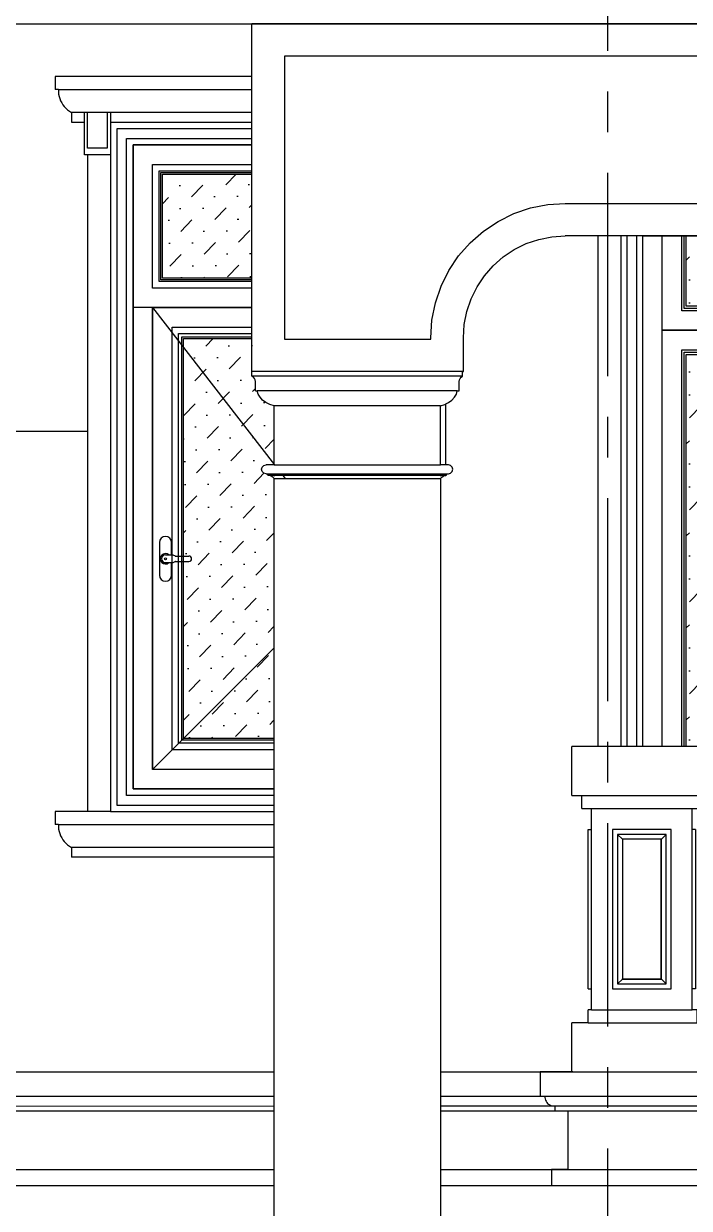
# Model space of a CAD drawing. Header units: millimetres. Extents: x 1832547 to 2001569, y -558009 to -417808.
# Drawn here: x 1885717 to 1887762, y -524063 to -520421 of the extents above; entities that cross this region are included whole.
import ezdxf
from ezdxf.xclip import XClip

# ---------------------------------------------------------------- set-up
doc = ezdxf.new("R2010")
doc.units = ezdxf.units.MM
doc.header["$MEASUREMENT"] = 0
doc.header["$XCLIPFRAME"] = 0
doc.linetypes.add('CENTER', pattern=[2, 1.25, -0.25, 0.25, -0.25])
doc.linetypes.add('HIDDEN', pattern=[9.525, 6.35, -3.175])
doc.layers.get('0').update_dxf_attribs({"linetype": 'CONTINUOUS'})
for name, color, linetype, lineweight in [('AUDIT_I_120404221301-0', 7, 'CONTINUOUS', 15), ('CA . CỬA', 251, 'CONTINUOUS', 5), ('CA. HATCH', 250, 'CONTINUOUS', 9), ('CA. TUONG', 30, 'CONTINUOUS', 30), ('CA.dim 08', 8, 'CONTINUOUS', 13), ('CA.khuat 75', 75, 'HIDDEN', 9), ('CA.manh 08', 8, 'CONTINUOUS', 9), ('CA.noi that 15', 15, 'CONTINUOUS', 9), ('CA.thay 145', 145, 'CONTINUOUS', 18), ('CA.tim 67', 67, 'CENTER', 9), ('CA.vat lieu 08', 8, 'CONTINUOUS', 5), ('CA_manh 08', 8, 'CONTINUOUS', 9)]:
    doc.layers.add(name, color=color, linetype=linetype, lineweight=lineweight)
doc.styles.add('CA.JSC1', font='Vhavan.ttf', dxfattribs={"width": 0.8})

# ---------------------------------------------------------------- blocks, each defined once
blk = doc.blocks.new('\xad5t54')
at = {"layer": 'CA.thay 145'}
for p, q in [((1923115.9, -520842.3), (1923115.9, -525122.3)), ((1923627.5, -520842.3), (1923627.5, -525122.3))]:
    blk.add_line(p, q, dxfattribs=at)
blk = doc.blocks.new('f34t43')
at = {"layer": 'CA.manh 08'}
for p, q in [((1919634.9, -524832.7), (1919634.9, -525292.5)), ((1919784.9, -524832.7), (1919634.9, -524832.7)), ((1919634.9, -524832.7), (1919650, -524847.8)), ((1919650, -524847.8), (1919650, -525277.4)), ((1919769.7, -524847.8), (1919650, -524847.8)), ((1919769.7, -524847.8), (1919769.9, -524847.7)), ((1919769.7, -525277.4), (1919769.7, -524847.8)), ((1919769.9, -524847.7), (1919784.9, -524832.7)), ((1919769.9, -525277.5), (1919769.9, -524847.7)), ((1919784.9, -525292.5), (1919784.9, -524832.7)), ((1919634.9, -525292.5), (1919649.9, -525277.5)), ((1919634.9, -525292.5), (1919784.9, -525292.5)), ((1919649.9, -525277.5), (1919650, -525277.4)), ((1919649.9, -525277.5), (1919769.9, -525277.5)), ((1919650, -525277.4), (1919769.7, -525277.4)), ((1919769.9, -525277.5), (1919769.7, -525277.4)), ((1919784.9, -525292.5), (1919769.9, -525277.5))]:
    blk.add_line(p, q, dxfattribs=at)
at = {"layer": 'CA.thay 145'}
for p, q in [((1919494.9, -524712.7), (1919494.9, -524562.7)), ((1919914.9, -524562.7), (1919494.9, -524562.7)), ((1919914.9, -524712.7), (1919914.9, -524562.7)), ((1919494.9, -524712.7), (1919524.9, -524712.7)), ((1919524.9, -524752.7), (1919524.9, -524712.7)), ((1919524.9, -524712.7), (1919884.9, -524712.7)), ((1919884.9, -524752.7), (1919884.9, -524712.7)), ((1919884.9, -524712.7), (1919914.9, -524712.7)), ((1919524.9, -524752.7), (1919554.9, -524752.7)), ((1919554.9, -524752.7), (1919864.9, -524752.7)), ((1919554.9, -524817.7), (1919554.9, -524752.7)), ((1919864.9, -524817.7), (1919864.9, -524752.7)), ((1919864.9, -524752.7), (1919884.9, -524752.7)), ((1919544.9, -524817.7), (1919554.9, -524817.7)), ((1919544.9, -525307.5), (1919544.9, -524817.7)), ((1919554.9, -525307.5), (1919554.9, -524817.7)), ((1919619.9, -524817.7), (1919619.9, -525307.5)), ((1919799.9, -524817.7), (1919619.9, -524817.7)), ((1919799.9, -525307.5), (1919799.9, -524817.7)), ((1919874.9, -524817.7), (1919864.9, -524817.7)), ((1919864.9, -525307.5), (1919864.9, -524817.7)), ((1919874.9, -524817.7), (1919874.9, -525307.5)), ((1919544.9, -525307.5), (1919554.9, -525307.5)), ((1919554.9, -525372.7), (1919554.9, -525307.5)), ((1919619.9, -525307.5), (1919799.9, -525307.5)), ((1919864.9, -525372.7), (1919864.9, -525307.5)), ((1919874.9, -525307.5), (1919864.9, -525307.5)), ((1919554.9, -525372.7), (1919544.9, -525372.7)), ((1919544.9, -525412.7), (1919544.9, -525372.7)), ((1919554.9, -525372.7), (1919864.9, -525372.7)), ((1919879.9, -525372.7), (1919864.9, -525372.7)), ((1919879.9, -525412.7), (1919879.9, -525372.7)), ((1919544.9, -525412.7), (1919494.9, -525412.7)), ((1919494.9, -525562.7), (1919494.9, -525412.7)), ((1919544.9, -525412.7), (1919879.9, -525412.7)), ((1919914.9, -525412.7), (1919879.9, -525412.7)), ((1919914.9, -525562.7), (1919914.9, -525412.7)), ((1919494.9, -525562.7), (1919914.9, -525562.7))]:
    blk.add_line(p, q, dxfattribs=at)
blk = doc.blocks.new('A$C20F25EA7')
at = {"layer": 'CA.vat lieu 08', "ltscale": 0.5}
for centre, start, end in [((0, 42), 0, 180), ((0, -42), 180, 0)]:
    blk.add_arc(centre, 15.4, start, end, dxfattribs=at)
blk.add_wipeout([(18.8, 9.9), (25.1, 7), (60.1, 7), (65, 4.9), (67.1, 0), (65.1, -4.9), (60.1, -7), (25.1, -7), (18.8, -9.9), (0, -9.9), (-7, -7), (-9.9, 0), (-7, 7), (0, 9.9)]).dxf.layer = 'CA.vat lieu 08'
for p, q in [((0, 9.9), (18.8, 9.9)), ((18.8, 9.9), (24.6, 7.2)), ((25.5, 7), (60.1, 7)), ((0, -9.9), (18.8, -9.9)), ((19.7, -9.7), (24.6, -7.2)), ((25.5, -7), (60.1, -7))]:
    blk.add_line(p, q, dxfattribs=at)
for points in [[(-15.4, 42), (-15.4, -42)], [(15.4, 9.9), (15.4, 42)], [(15.4, -42), (15.4, -9.9)]]:
    blk.add_lwpolyline(points, dxfattribs=at)
blk.add_circle((0, 0), 2.8, dxfattribs=at)
for centre, radius, start, end in [((0, 0), 13.3, 48.259, 311.741), ((0, 0), 9.92, 90, 270), ((25.5, 8.9), 1.92, 242.8073, 270), ((60.1, 0), 6.96, 270, 90), ((18.8, -8), 1.92, 270, 297.1927), ((25.5, -8.9), 1.92, 90, 117.1927)]:
    blk.add_arc(centre, radius, start, end, dxfattribs=at)
blk = doc.blocks.new('BANLE')
at = {"layer": 'CA.noi that 15'}
for p, q in [((0, 68.6), (12, 68.6)), ((0, 38.2), (0, 68.6)), ((0, 38.2), (12, 38.2)), ((4, 38.2), (8, 38.2)), ((4, 36.4), (4, 38.2)), ((8, 38.2), (8, 36.4)), ((12, 68.6), (12, 38.2)), ((0, 6), (0, 36.4)), ((12, 36.4), (0, 36.4)), ((12, 6), (0, 6)), ((8, 36.4), (4, 36.4)), ((12, 36.4), (12, 6))]:
    blk.add_line(p, q, dxfattribs=at)
for centre, start, end in [((6, 68.6), 0, 180), ((6, 6), 180, 0)]:
    blk.add_arc(centre, 6, start, end, dxfattribs=at)
blk = doc.blocks.new('\xad54t54')
at = {"layer": 'CA. HATCH'}
h = blk.add_hatch(dxfattribs=at)
h.set_pattern_fill('MUDST', color=256, scale=200, angle=45, double=1)
h.set_pattern_definition([(45, (-165110.01, 7465.335), (35.355339, 106.0660172), [50, -50, 0, -50, 0, -50])])
h.paths.add_polyline_path([(1844135, -516771.5), (1845782.2, -516771.5), (1845782.2, -516421.5), (1844135, -516421.5)])
h = blk.add_hatch(dxfattribs=at)
h.set_pattern_fill('MUDST', color=256, scale=200, angle=45, double=1)
h.paths.add_polyline_path([(1844215, -519021.5), (1844865.1, -519021.5), (1844865.1, -516941.5), (1844215, -516941.5)])
h.paths.add_polyline_path([(1845703.3, -519021.5), (1845055.1, -519021.5), (1845055.1, -516941.5), (1845703.3, -516941.5)])
at = {"layer": 'CA . CỬA'}
blk.add_lwpolyline([(1844060, -519126.5), (1844060, -516346.5), (1845860.2, -516346.5), (1845860.2, -519126.5)], dxfattribs=at)
at = {"layer": 'CA. HATCH'}
blk.add_lwpolyline([(1845703.3, -519021.5), (1845055.1, -519021.5), (1845055.1, -516941.5), (1845703.3, -516941.5)], close=True, dxfattribs=at)
at = {"layer": 'CA.dim 08'}
for points in [[(1843565.9, -516413.5), (1843993, -516413.5), (1843993, -516779.5), (1843565.9, -516779.5)], [(1846354.3, -516413.5), (1845927.2, -516413.5), (1845927.2, -516779.5), (1846354.3, -516779.5)], [(1843572.9, -516420.5), (1843986, -516420.5), (1843986, -516772.5), (1843572.9, -516772.5)], [(1844130, -516776.5), (1845787.2, -516776.5), (1845787.2, -516416.5), (1844130, -516416.5)], [(1844135, -516771.5), (1845782.2, -516771.5), (1845782.2, -516421.5), (1844135, -516421.5)], [(1846347.3, -516420.5), (1845934.2, -516420.5), (1845934.2, -516772.5), (1846347.3, -516772.5)], [(1843565.9, -516913.5), (1843993, -516913.5), (1843993, -519059.5), (1843565.9, -519059.5)], [(1843572.9, -516920.5), (1843986, -516920.5), (1843986, -519052.5), (1843572.9, -519052.5)], [(1846354.3, -516913.5), (1845927.2, -516913.5), (1845927.2, -519049.5), (1846354.3, -519049.5)], [(1846347.3, -516920.5), (1845934.2, -516920.5), (1845934.2, -519042.5), (1846347.3, -519042.5)], [(1844210, -519026.5), (1844870.1, -519026.5), (1844870.1, -516936.5), (1844210, -516936.5)], [(1844215, -519021.5), (1844865.1, -519021.5), (1844865.1, -516941.5), (1844215, -516941.5)], [(1845708.3, -519026.5), (1845050.1, -519026.5), (1845050.1, -516936.5), (1845708.3, -516936.5)]]:
    blk.add_lwpolyline(points, close=True, dxfattribs=at)
at = {"layer": 'CA.noi that 15'}
for points in [[(1844200, -519036.5), (1844880.1, -519036.5), (1844880.1, -516926.5), (1844200, -516926.5)], [(1845718.3, -519036.5), (1845040.1, -519036.5), (1845040.1, -516926.5), (1845718.3, -516926.5)]]:
    blk.add_lwpolyline(points, close=True, dxfattribs=at)
at = {"layer": 'CA.thay 145'}
for points in [[(1843498.9, -516346.5), (1844060, -516346.5), (1844060, -519126.5), (1843498.9, -519126.5)], [(1843498.9, -516346.5), (1844060, -516346.5), (1844060, -516846.5), (1843498.9, -516846.5)], [(1844120, -519126.5), (1844120, -516846.5), (1845800.2, -516846.5), (1845800.2, -519126.5), (1845860.2, -519126.5), (1845860.2, -516346.5), (1844060, -516346.5), (1844060, -519126.5)], [(1846421.3, -516346.5), (1845860.2, -516346.5), (1845860.2, -516846.5), (1846421.3, -516846.5)], [(1843558.9, -516406.5), (1844000, -516406.5), (1844000, -516786.5), (1843558.9, -516786.5)], [(1844120, -516786.5), (1845797.2, -516786.5), (1845797.2, -516406.5), (1844120, -516406.5)], [(1846361.3, -516406.5), (1845920.2, -516406.5), (1845920.2, -516786.5), (1846361.3, -516786.5)], [(1843498.9, -516846.5), (1844060, -516846.5), (1844060, -519126.5), (1843498.9, -519126.5)], [(1844120, -519116.5), (1844960.1, -519116.5), (1844960.1, -516846.5), (1844120, -516846.5)], [(1845800.2, -519116.5), (1844960.1, -519116.5), (1844960.1, -516846.5), (1845800.2, -516846.5)], [(1846421.3, -516846.5), (1845860.2, -516846.5), (1845860.2, -519126.5), (1846421.3, -519126.5)], [(1843558.9, -516906.5), (1844000, -516906.5), (1844000, -519066.5), (1843558.9, -519066.5)], [(1844180, -519056.5), (1844900.1, -519056.5), (1844900.1, -516906.5), (1844180, -516906.5)], [(1845738.3, -519056.5), (1845020.1, -519056.5), (1845020.1, -516906.5), (1845738.3, -516906.5)], [(1846361.3, -516906.5), (1845920.2, -516906.5), (1845920.2, -519056.5), (1846361.3, -519056.5)]]:
    blk.add_lwpolyline(points, close=True, dxfattribs=at)
for points in [[(1843498.9, -516846.5), (1846421.3, -516846.5)], [(1846421.3, -516846.5), (1843498.9, -516846.5)], [(1845800.2, -519116.5), (1845800.2, -516846.5)], [(1843498.9, -519126.5), (1843438.9, -519126.5)], [(1846421.3, -519126.5), (1846481.3, -519126.5)]]:
    blk.add_lwpolyline(points, dxfattribs=at)
for p in [(1844114, -517173.8), (1845794.2, -517173.8), (1844114, -517232.9), (1845794.2, -517232.9), (1844114, -518903.8), (1845794.2, -518903.8)]:
    blk.add_blockref('BANLE', p)
at = {"layer": 'AUDIT_I_120404221301-0', "style": 'CA.JSC1'}
blk.add_text('fix', height=60, dxfattribs=at).set_placement((1844913, -516583.5))
at = {"yscale": 1.200000000186265, "zscale": 1.200000000186265}
for p, xscale in [((1844930.1, -518276.8), -1.200000000186265), ((1844990.1, -518276.8), 1.200000000186265)]:
    blk.add_blockref('A$C20F25EA7', p, dxfattribs=dict(at, xscale=xscale))
at = {"layer": 'CA. HATCH'}
h = blk.add_hatch(dxfattribs=at)
h.set_pattern_fill('MUDST', color=256, scale=200, angle=45, double=1)
h.paths.add_polyline_path([(1846347.3, -516420.5), (1845934.2, -516420.5), (1845934.2, -516772.5), (1846347.3, -516772.5)])
h.paths.add_polyline_path([(1846347.3, -516920.5), (1845934.2, -516920.5), (1845934.2, -519042.5), (1846347.3, -519042.5)])
h.paths.add_polyline_path([(1843572.9, -516420.5), (1843986, -516420.5), (1843986, -516772.5), (1843572.9, -516772.5)])
h.paths.add_polyline_path([(1843572.9, -516920.5), (1843986, -516920.5), (1843986, -519052.5), (1843572.9, -519052.5)])
at = {"layer": 'CA.khuat 75', "ltscale": 20}
for points in [[(1844115, -516846.5), (1844960.1, -517981.5), (1844113.1, -519116.5)], [(1845798.3, -516846.5), (1844960.1, -517981.5), (1845800.2, -519116.5)]]:
    blk.add_lwpolyline(points, dxfattribs=at)
at = {"layer": 'CA.thay 145'}
for points in [[(1843438.9, -519126.5), (1843438.9, -516286.5), (1846481.3, -516286.5), (1846481.3, -519126.5)], [(1843498.9, -519126.5), (1843498.9, -516346.5), (1846421.3, -516346.5), (1846421.3, -519126.5)]]:
    blk.add_lwpolyline(points, dxfattribs=at)

msp = doc.modelspace()

# ---------------------------------------------------------------- linework, layer by layer
at = {"layer": 'CA.khuat 75', "ltscale": 200}
for points in [[(1886113, -521293.6), (1886487.7, -521777.1)], [(1886509.3, -521805.1), (1886520.1, -521818.9)], [(1886485.9, -522340.7), (1886113, -522713.6)]]:
    msp.add_lwpolyline(points, dxfattribs=at)
at = {"layer": 'CA.manh 08'}
for points in [[(1880750.5, -523718.6), (1886485.9, -523718.6)], [(1886997.6, -523718.6), (1891295.7, -523718.6)], [(1880795.5, -523749.2), (1886485.9, -523748.7)], [(1886997.6, -523748.7), (1891295.7, -523748.7)]]:
    msp.add_lwpolyline(points, dxfattribs=at)
at = {"layer": 'CA.noi that 15'}
msp.add_lwpolyline([(1886418.1, -521213.6), (1886133, -521213.6), (1886133, -520873.6), (1886418.1, -520873.6)], dxfattribs=at)
at = {"layer": 'CA.thay 145'}
for p, q in [((1891875.4, -520420.8), (1886418.1, -520420.8)), ((1886418.1, -521490.7), (1886418.1, -520420.8)), ((1891775.4, -520520.8), (1886518.1, -520520.8)), ((1886518.1, -520520.8), (1886518.1, -521390.7)), ((1885813.2, -520583.6), (1885813.2, -520623.6)), ((1886418.1, -520583.6), (1885813.2, -520583.6)), ((1885823.2, -520623.6), (1885813.2, -520623.6)), ((1885823.2, -520623.6), (1885823.4, -520630.6)), ((1885823.2, -520623.6), (1886418.1, -520623.6)), ((1885823.4, -520630.6), (1885824.2, -520637.6)), ((1885824.2, -520637.6), (1885825.6, -520644.6)), ((1885825.6, -520644.6), (1885827.7, -520651.3)), ((1885827.7, -520651.3), (1885830.3, -520657.8)), ((1885830.3, -520657.8), (1885833.5, -520664.1)), ((1885833.5, -520664.1), (1885837.3, -520670.1)), ((1885837.3, -520670.1), (1885841.6, -520675.7)), ((1885841.6, -520675.7), (1885846.4, -520680.9)), ((1885846.4, -520680.9), (1885851.6, -520685.6)), ((1885851.6, -520685.6), (1885857.2, -520689.9)), ((1885857.2, -520689.9), (1885863.2, -520693.6)), ((1885903.2, -520693.6), (1885863.2, -520693.6)), ((1885863.2, -520693.6), (1885863.2, -520723.6)), ((1885903.2, -520723.6), (1885903.2, -520693.6)), ((1885913.2, -520693.6), (1885903.2, -520693.6)), ((1885973.2, -520693.6), (1885913.2, -520693.6)), ((1885983.2, -520693.6), (1885973.2, -520693.6)), ((1885983.2, -520693.6), (1885983.2, -520723.6)), ((1886418.1, -520693.6), (1885983.2, -520693.6)), ((1885863.2, -520723.6), (1885903.2, -520723.6)), ((1885903.2, -520823.6), (1885903.2, -520723.6)), ((1885983.2, -520723.6), (1886418.1, -520723.6)), ((1885983.2, -520723.6), (1885983.2, -520823.6)), ((1886053.2, -520793.6), (1886053.2, -522773.6)), ((1886418.1, -520793.6), (1886053.2, -520793.6)), ((1885913.2, -520823.6), (1885903.2, -520823.6)), ((1885983.2, -520823.6), (1885913.2, -520823.6)), ((1885913.2, -520823.6), (1885913.2, -522843.6)), ((1885983.2, -520823.6), (1885983.2, -522843.6)), ((1887223.1, -521004.7), (1887274.3, -520987.3)), ((1887274.3, -520987.3), (1887327.3, -520976.8)), ((1887327.3, -520976.8), (1887381.2, -520973.2)), ((1887381.2, -520973.2), (1888775.7, -520973.2)), ((1887129.7, -521058.6), (1887174.6, -521028.6)), ((1887174.6, -521028.6), (1887223.1, -521004.7)), ((1887089.1, -521094.2), (1887129.7, -521058.6)), ((1887300.1, -521083.9), (1887340.3, -521075.9)), ((1887340.3, -521075.9), (1887381.2, -521073.2)), ((1888769.4, -521073.2), (1887381.2, -521073.2)), ((1887481.6, -521073.2), (1887481.6, -522643.6)), ((1887551.6, -521073.2), (1887551.6, -522643.6)), ((1887053.4, -521134.9), (1887089.1, -521094.2)), ((1887224.6, -521115.2), (1887261.3, -521097.1)), ((1887261.3, -521097.1), (1887300.1, -521083.9)), ((1887023.4, -521179.8), (1887053.4, -521134.9)), ((1887159.8, -521165), (1887190.6, -521137.9)), ((1887190.6, -521137.9), (1887224.6, -521115.2)), ((1886999.5, -521228.3), (1887023.4, -521179.8)), ((1887132.8, -521195.7), (1887159.8, -521165)), ((1887110, -521229.8), (1887132.8, -521195.7)), ((1886982.1, -521279.4), (1886999.5, -521228.3)), ((1887091.9, -521266.5), (1887110, -521229.8)), ((1886971.6, -521332.4), (1886982.1, -521279.4)), ((1887078.7, -521305.3), (1887091.9, -521266.5)), ((1887070.7, -521345.5), (1887078.7, -521305.3)), ((1886968.1, -521386.4), (1886971.6, -521332.4)), ((1887068.1, -521386.4), (1887070.7, -521345.5)), ((1886518.1, -521390.7), (1886968.1, -521390.7)), ((1886968.1, -521390.7), (1886968.1, -521386.4)), ((1887068.1, -521490.7), (1887068.1, -521386.4)), ((1886418.1, -521504.9), (1886418.1, -521490.7)), ((1887065.8, -521490.7), (1886418.1, -521490.7)), ((1886422.6, -521508.1), (1886418.1, -521504.9)), ((1886426.1, -521512), (1886422.6, -521508.1)), ((1886428.2, -521516.4), (1886426.1, -521512)), ((1887055.7, -521516.4), (1887057.8, -521512)), ((1887057.8, -521512), (1887061.3, -521508.1)), ((1887061.3, -521508.1), (1887065.8, -521504.9)), ((1887065.8, -521490.7), (1887068.1, -521490.7)), ((1887065.8, -521504.9), (1887065.8, -521490.7)), ((1886428.9, -521521.1), (1886428.2, -521516.4)), ((1886428.9, -521549.4), (1886428.9, -521521.1)), ((1886428.9, -521549.4), (1886434.4, -521549.4)), ((1886437.4, -521559.8), (1886434.4, -521549.4)), ((1887046.5, -521559.8), (1887049.5, -521549.4)), ((1887049.5, -521549.4), (1887055, -521549.4)), ((1887055, -521521.1), (1887055.7, -521516.4)), ((1887055, -521549.4), (1887055, -521521.1)), ((1886443.1, -521569.6), (1886437.4, -521559.8)), ((1886451.1, -521578.4), (1886443.1, -521569.6)), ((1886461.2, -521585.9), (1886451.1, -521578.4)), ((1886473, -521591.8), (1886461.2, -521585.9)), ((1887014.1, -521590.2), (1887022.7, -521585.9)), ((1887022.7, -521585.9), (1887032.8, -521578.4)), ((1887032.8, -521578.4), (1887040.8, -521569.6)), ((1887040.8, -521569.6), (1887046.5, -521559.8)), ((1886486.1, -521596), (1886473, -521591.8)), ((1886486.1, -521777.1), (1886486.1, -521596)), ((1886997.8, -521596), (1886486.1, -521596)), ((1886997.8, -521596), (1887010.9, -521591.8)), ((1886997.8, -521777.1), (1886997.8, -521596)), ((1887010.9, -521591.8), (1887014.1, -521590.2)), ((1887014.1, -521777.1), (1887014.1, -521590.2)), ((1886448.1, -521791.1), (1886450, -521784.1)), ((1886450, -521798.1), (1886448.1, -521791.1)), ((1886450, -521784.1), (1886454.9, -521779)), ((1886454.9, -521803.2), (1886450, -521798.1)), ((1886454.9, -521779), (1886461.7, -521777.1)), ((1886461.7, -521805.1), (1886454.9, -521803.2)), ((1886486.1, -521777.1), (1886461.7, -521777.1)), ((1886461.7, -521805.1), (1886467.2, -521805.1)), ((1886467.2, -521809.1), (1886467.2, -521805.1)), ((1886486.1, -521777.1), (1886997.8, -521777.1)), ((1887014.1, -521777.1), (1886997.8, -521777.1)), ((1887022.2, -521777.1), (1887014.1, -521777.1)), ((1887016.7, -521805.1), (1887022.2, -521805.1)), ((1887016.7, -521809.1), (1887016.7, -521805.1)), ((1887029, -521779), (1887022.2, -521777.1)), ((1887022.2, -521805.1), (1887029, -521803.2)), ((1887033.9, -521784.1), (1887029, -521779)), ((1887029, -521803.2), (1887033.9, -521798.1)), ((1887035.8, -521791.1), (1887033.9, -521784.1)), ((1887033.9, -521798.1), (1887035.8, -521791.1)), ((1886472.5, -521810.3), (1886467.2, -521809.1)), ((1886477.5, -521812.4), (1886472.5, -521810.3)), ((1886482.1, -521815.3), (1886477.5, -521812.4)), ((1886486.1, -521818.9), (1886482.1, -521815.3)), ((1886486.1, -521810.3), (1886486.1, -521812.4)), ((1886486.1, -521818.9), (1886997.8, -521818.9)), ((1886997.8, -521810.3), (1886997.8, -521812.4)), ((1886997.8, -521818.9), (1887001.8, -521815.3)), ((1887001.8, -521815.3), (1887006.4, -521812.4)), ((1887006.4, -521812.4), (1887011.4, -521810.3)), ((1887011.4, -521810.3), (1887014.1, -521809.7)), ((1887014.1, -521809.7), (1887016.7, -521809.1)), ((1886053.2, -522773.6), (1886485.9, -522773.6)), ((1885813.2, -522843.6), (1885813.2, -522883.6)), ((1885913.2, -522843.6), (1885813.2, -522843.6)), ((1885983.2, -522843.6), (1885913.2, -522843.6)), ((1885983.2, -522843.6), (1886485.9, -522843.6)), ((1885823.2, -522883.6), (1885813.2, -522883.6)), ((1885823.2, -522883.6), (1885823.4, -522890.6)), ((1885823.2, -522883.6), (1886485.9, -522883.6)), ((1885823.4, -522890.6), (1885824.2, -522897.6)), ((1885824.2, -522897.6), (1885825.6, -522904.6)), ((1885825.6, -522904.6), (1885827.7, -522911.3)), ((1885827.7, -522911.3), (1885830.3, -522917.8)), ((1885830.3, -522917.8), (1885833.5, -522924.1)), ((1885833.5, -522924.1), (1885837.3, -522930.1)), ((1885837.3, -522930.1), (1885841.6, -522935.7)), ((1885841.6, -522935.7), (1885846.4, -522940.9)), ((1885846.4, -522940.9), (1885851.6, -522945.6)), ((1885851.6, -522945.6), (1885857.2, -522949.9)), ((1885857.2, -522949.9), (1885863.2, -522953.6)), ((1885863.2, -522953.6), (1885863.2, -522983.6)), ((1886485.9, -522953.6), (1885863.2, -522953.6)), ((1886485.9, -522983.6), (1885863.2, -522983.6))]:
    msp.add_line(p, q, dxfattribs=at)
for points in [[(1880488.5, -520420.8), (1895269.7, -520420.8)], [(1886418.1, -521293.6), (1886053, -521293.6), (1886053, -520793.6), (1886418.1, -520793.6)], [(1886418.1, -521233.6), (1886113, -521233.6), (1886113, -520853.6), (1886418.1, -520853.6)], [(1886053, -521293.6), (1886053, -522653.6)], [(1886113, -521293.6), (1886113, -522713.6)], [(1886113, -521293.6), (1886113, -522713.6)], [(1884230, -521673.8), (1885913.2, -521673.8)], [(1880911.6, -523643.6), (1886485.9, -523643.6)], [(1886997.6, -523643.6), (1891295.7, -523643.6)], [(1887404, -523643.6), (1887404, -523643.6), (1887304, -523643.6), (1887304, -523718.6), (1887319, -523718.6), (1887318.9, -523722.6), (1887319.4, -523726.6), (1887320.5, -523730.5), (1887322.1, -523734.2), (1887324.3, -523737.6), (1887326.9, -523740.7), (1887330, -523743.3), (1887333.4, -523745.5), (1887337.1, -523747.1), (1887340.9, -523748.2), (1887344.9, -523748.7), (1887349, -523748.7), (1887349, -523763.6), (1887389, -523763.6), (1887389, -523943.6), (1887339, -523943.6), (1887339, -523993.6), (1887404, -523993.6)], [(1880835.5, -523764.1), (1886485.9, -523763.6)], [(1886997.6, -523763.6), (1891295.7, -523763.6)], [(1880800.5, -523944.1), (1886485.9, -523943.6)], [(1886997.6, -523943.6), (1891295.7, -523943.6)], [(1880848, -523993.6), (1886485.9, -523993.6)], [(1886997.6, -523993.6), (1891295.7, -523993.6)]]:
    msp.add_lwpolyline(points, dxfattribs=at)
at = {"layer": 'CA.tim 67', "ltscale": 500}
msp.add_line((1887511.6, -531504.3), (1887511.6, -514383.7), dxfattribs=at)
for points in [[(1877694.1, -523643.6), (1886485.9, -523643.6)], [(1886997.6, -523643.6), (1891295.7, -523643.6)]]:
    msp.add_lwpolyline(points, dxfattribs=at)
at = {"layer": 'CA.vat lieu 08'}
for points in [[(1886418.1, -521208.6), (1886138, -521208.6), (1886138, -520878.6), (1886418.1, -520878.6)], [(1886418.1, -521203.6), (1886143, -521203.6), (1886143, -520883.6), (1886418.1, -520883.6)]]:
    msp.add_lwpolyline(points, dxfattribs=at)
at = {"layer": 'CA_manh 08'}
for p, q in [((1885913.2, -520803.6), (1885913.2, -520693.6)), ((1885973.2, -520693.6), (1885973.2, -520803.6)), ((1886003.2, -520743.6), (1886003.2, -522823.6)), ((1886418.1, -520743.6), (1886003.2, -520743.6)), ((1886033.2, -522793.6), (1886033.2, -520773.6)), ((1886033.2, -520773.6), (1886418.1, -520773.6)), ((1885973.2, -520803.6), (1885913.2, -520803.6)), ((1887571.6, -522643.6), (1887571.6, -521073.2)), ((1887065.8, -521504.9), (1886418.1, -521504.9)), ((1887049.5, -521549.4), (1886434.4, -521549.4)), ((1886467.2, -521805.1), (1887016.7, -521805.1)), ((1886467.2, -521809.1), (1887016.7, -521809.1)), ((1886003.2, -522823.6), (1886485.9, -522823.6)), ((1886485.9, -522793.6), (1886033.2, -522793.6))]:
    msp.add_line(p, q, dxfattribs=at)

# ---------------------------------------------------------------- block references
at = {"extrusion": (0, 0, -1), "xscale": -1.200000000186265, "yscale": 1.200000000186265, "zscale": -1.200000000186265}
msp.add_blockref('A$C20F25EA7', (-1886152.5, -522066.2), dxfattribs=at)
at = {"layer": 'CA.dim 08'}
msp.add_blockref('f34t43', (-32093.2, 1919.1), dxfattribs=at)
at = {"layer": 'CA.thay 145'}
msp.add_blockref('\xad5t54', (-36630, -976.3), dxfattribs=at)

# ---------------------------------------------------------------- next in the draw order: hatches: boundary and pattern name
at = {"layer": 'CA.dim 08'}
h = msp.add_hatch(dxfattribs=at)
h.set_pattern_fill('MUDST', color=256, scale=200, angle=46)
h.set_pattern_definition([(46, (-1619.184, -1571.644), (33.498847, 106.6668986), [50, -50, 0, -50, 0, -50])])
h.paths.add_polyline_path([(1886418.1, -520883.6), (1886143, -520883.6), (1886143, -521203.6), (1886418.1, -521203.6)])
h.paths.add_polyline_path([(1886426.1, -521512), (1886422.6, -521508.1), (1886418.1, -521504.9), (1886418.1, -521490.7), (1886418.1, -521388.6), (1886208, -521388.6), (1886208, -521416.2), (1886486.1, -521775.1), (1886486.1, -521596), (1886473, -521591.8), (1886461.2, -521585.9), (1886451.1, -521578.4), (1886443.1, -521569.6), (1886437.4, -521559.8), (1886434.4, -521549.4), (1886428.9, -521549.4), (1886428.9, -521521.1), (1886428.2, -521516.4)])
h.paths.add_polyline_path([(1886448.1, -521791.1), (1886450, -521784.1), (1886454.9, -521779), (1886461.7, -521777.1), (1886486.1, -521777.1), (1886486.1, -521775.1), (1886208, -521416.2), (1886208, -522057.8), (1886229.5, -522057.8), (1886230.5, -522060.2, -0.668489), (1886224.6, -522074.5), (1886208, -522074.6), (1886208, -522618.6), (1886485.9, -522340.7), (1886485.9, -521818.7), (1886482.1, -521815.3), (1886477.5, -521812.4), (1886472.5, -521810.3), (1886467.2, -521809.1), (1886467.2, -521805.1), (1886456.8, -521805.1), (1886450, -521798.1)])
h.paths.add_polyline_path([(1886485.9, -522340.7), (1886208, -522618.6), (1886485.9, -522618.6)], flags=17)

# ---------------------------------------------------------------- next in the draw order: linework, layer by layer
at = {"layer": 'CA.noi that 15'}
msp.add_lwpolyline([(1886485.9, -522633.6), (1886193, -522633.6), (1886193, -521373.6), (1886418.1, -521373.6)], dxfattribs=at)
at = {"layer": 'CA.thay 145'}
for points in [[(1886485.9, -522773.6), (1886053, -522773.6), (1886053, -520793.6), (1886418.1, -520793.6)], [(1886485.9, -522713.6), (1886113, -522713.6), (1886113, -521293.6), (1886418.1, -521293.6)], [(1886485.9, -522713.6), (1886113, -522713.6), (1886113, -521293.6), (1886418.1, -521293.6)], [(1886485.9, -522713.6), (1886113, -522713.6), (1886113, -521293.6), (1886418.1, -521293.6)], [(1886485.9, -522653.6), (1886173, -522653.6), (1886173, -521353.6), (1886418.1, -521353.6)]]:
    msp.add_lwpolyline(points, dxfattribs=at)
at = {"layer": 'CA.vat lieu 08'}
for points in [[(1886485.9, -522623.6), (1886203, -522623.6), (1886203, -521383.6), (1886418.1, -521383.6)], [(1886485.9, -522618.6), (1886208, -522618.6), (1886208, -521388.6), (1886418.1, -521388.6)]]:
    msp.add_lwpolyline(points, dxfattribs=at)

# ---------------------------------------------------------------- next in the draw order: block references
at = {"layer": 'CA. TUONG'}
ref = msp.add_blockref('\xad54t54', (44180.3, -4517.1), dxfattribs=at)
XClip(ref).set_block_clipping_path([(1843438.9221946723, -516556.1796094576), (1846481.2902095364, -516556.1796094576), (1846481.2902095364, -518126.5155681118), (1846283.6574753213, -518126.5155681118), (1846283.6574753213, -518183.6790261315), (1843641.2894604583, -518183.6790261315), (1843641.2894604583, -518126.5155681118), (1843438.9221946723, -518126.5155681118)])

# ---------------------------------------------------------------- next in the draw order: linework, layer by layer
at = {"layer": 'CA.thay 145'}
msp.add_lwpolyline([(1887619.2, -521073.2), (1890661.6, -521073.2), (1890661.6, -522643.6), (1890464, -522643.6), (1890464, -522700.7), (1887821.6, -522700.7), (1887821.6, -522643.6), (1887619.2, -522643.6), (1887619.2, -521073.2)], close=True, dxfattribs=at)
at = {"layer": 'CA_manh 08'}
msp.add_line((1887601.6, -522643.6), (1887601.6, -521073.2), dxfattribs=at)

doc.saveas('drawing.dxf')
